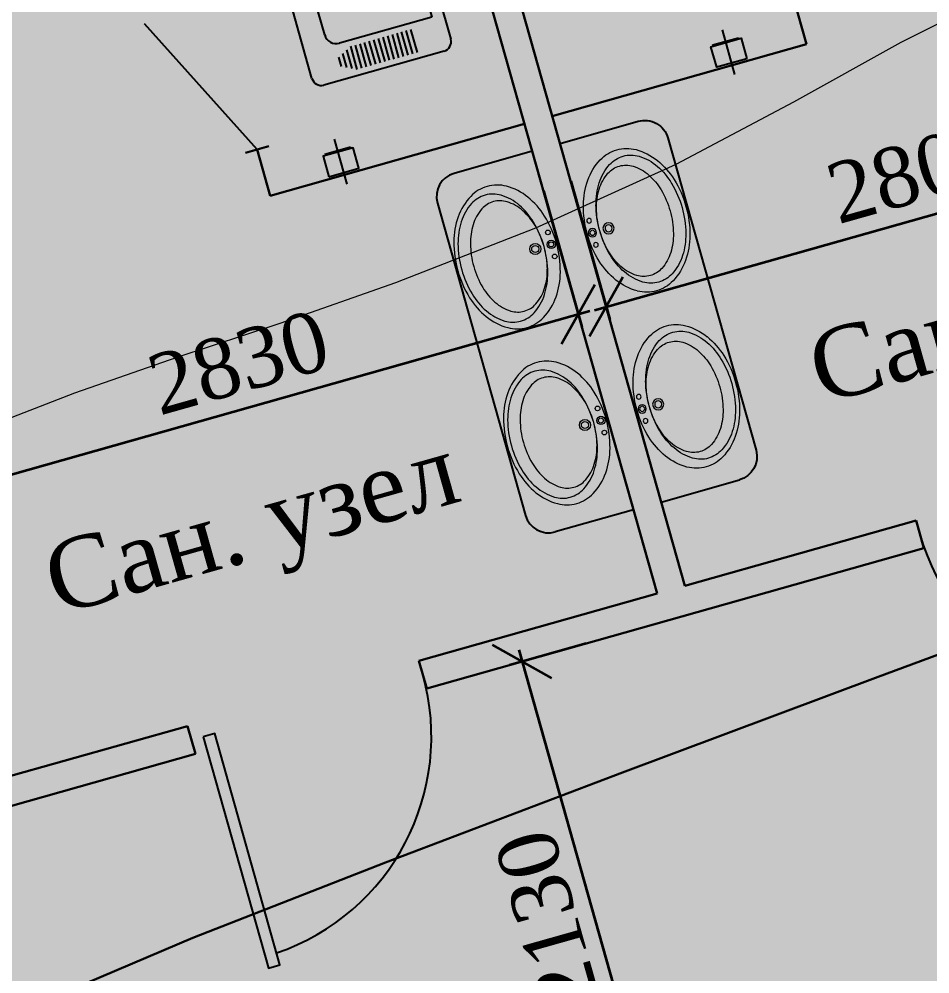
# Model space of a CAD drawing. Header units: millimetres. Extents: x 474337 to 1180020, y 4124662 to 4776603.
# Drawn here: x 808259 to 812050, y 4447868 to 4451839 of the extents above; entities that cross this region are included whole.
import ezdxf

# ---------------------------------------------------------------- set-up
doc = ezdxf.new("R2010")
doc.units = ezdxf.units.MM
doc.header["$PDMODE"] = 32
doc.header["$PDSIZE"] = 0.33
doc.layers.add('(031) Горизонтали', color=42, linetype='Continuous')
doc.layers.add('ШРИФТ', color=7, linetype='Continuous')
doc.layers.add('(032) Горизонтали утолщенные', color=32, linetype='Continuous', lineweight=30)
doc.layers.add('_0', color=7, linetype='Continuous', lineweight=25)
doc.styles.add('GENERATED_STYLE_1', font='times.ttf')
doc.styles.add('J~stule', font='dutch.ttf')
doc.dimstyles.new('J~style', dxfattribs={"dimscale": 100, "dimtxt": 2.5, "dimasz": 2, "dimexe": 0.55, "dimexo": 0.725, "dimtad": 1, "dimdec": 0, "dimdsep": 46, "dimtxsty": 'J~stule', "dimblk": 'OBLIQUE', "dimcen": 2, "dimdle": 0.5, "dimadec": 0, "dimazin": 0, "dimtfac": 1, "dimtdec": 0, "dimtmove": 0, "dimatfit": 3, "dimfxl": 1, "dimarcsym": 0})

# ---------------------------------------------------------------- blocks, each defined once
blk = doc.blocks.new('hdyhd')
for p, q in [((732050.4, 105598.5), (732470.4, 105598.5)), ((732010.4, 105038.5), (732010.4, 105558.5)), ((732160.4, 105548.5), (732360.4, 105548.5)), ((732160.4, 105148.5), (732160.4, 105548.5)), ((732360.4, 105548.5), (732360.4, 105148.5)), ((732510.4, 105558.5), (732510.4, 105038.5)), ((732135.4, 105448.7), (732035.4, 105448.7)), ((732135.4, 105428.7), (732035.4, 105428.7)), ((732385.4, 105448.7), (732485.4, 105448.7)), ((732385.4, 105428.7), (732485.4, 105428.7)), ((732135.4, 105408.7), (732035.4, 105408.7)), ((732135.4, 105388.7), (732035.4, 105388.7)), ((732385.4, 105408.7), (732485.4, 105408.7)), ((732385.4, 105388.7), (732485.4, 105388.7)), ((732135.4, 105368.7), (732035.4, 105368.7)), ((732135.4, 105348.7), (732035.4, 105348.7)), ((732385.4, 105368.7), (732485.4, 105368.7)), ((732385.4, 105348.7), (732485.4, 105348.7)), ((732135.4, 105328.7), (732035.4, 105328.7)), ((732135.4, 105308.7), (732035.4, 105308.7)), ((732385.4, 105328.7), (732485.4, 105328.7)), ((732385.4, 105308.7), (732485.4, 105308.7)), ((732135.4, 105288.7), (732035.4, 105288.7)), ((732135.4, 105268.7), (732035.4, 105268.7)), ((732385.4, 105288.7), (732485.4, 105288.7)), ((732385.4, 105268.7), (732485.4, 105268.7)), ((732135.4, 105248.7), (732035.4, 105248.7)), ((732135.4, 105228.7), (732035.4, 105228.7)), ((732385.4, 105248.7), (732485.4, 105248.7)), ((732385.4, 105228.7), (732485.4, 105228.7)), ((732135.4, 105208.7), (732035.4, 105208.7)), ((732135.4, 105188.7), (732035.4, 105188.7)), ((732385.4, 105208.7), (732485.4, 105208.7)), ((732385.4, 105188.7), (732485.4, 105188.7)), ((732125.4, 105168.7), (732045.4, 105168.7)), ((732115.4, 105148.7), (732055.4, 105148.7)), ((732395.4, 105168.7), (732475.4, 105168.7)), ((732405.4, 105148.7), (732465.4, 105148.7)), ((732105.4, 105128.7), (732065.4, 105128.7)), ((732310.4, 105098.5), (732210.4, 105098.5)), ((732415.4, 105128.7), (732455.4, 105128.7)), ((732470.4, 104998.5), (732050.4, 104998.5))]:
    blk.add_line(p, q)
for centre, radius, start, end in [((732050.4, 105558.5), 40, 90, 180), ((732470.4, 105558.5), 40, 0, 90), ((732264.4, 105575.1), 56.7, 208.0725, 331.9275), ((732264.4, 105508.5), 40, 147.9101, 32.09), ((732210.4, 105148.5), 50, 180, 270), ((732310.4, 105148.5), 50, 270, 0), ((732050.4, 105038.5), 40, 180, 270), ((732470.4, 105038.5), 40, 270, 360)]:
    blk.add_arc(centre, radius, start, end)
blk = doc.blocks.new('hfhfrt')
at = {"lineweight": 13}
blk.add_line((1120341.1, -286193.4), (1120341.1, -284643.4), dxfattribs=at)
at = {"color": 7}
for p, q in [((1120341.1, -284643.4), (1120679.5, -284643.4)), ((1120341.1, -286193.4), (1120679.5, -286193.4))]:
    blk.add_line(p, q, dxfattribs=at)
blk.add_line((1120779.5, -286093.4), (1120779.5, -284743.4))
at = {"lineweight": 13}
for centre, radius in [((1120370.2, -284985.9), 9.72), ((1120370.2, -285037.9), 17.3), ((1120439.6, -285037.9), 23.1), ((1120439.6, -285037.9), 14.7), ((1120370.2, -285037.9), 10.5), ((1120370.2, -285090), 9.72), ((1120370.2, -285746.9), 9.72), ((1120439.6, -285798.9), 23.1), ((1120370.2, -285798.9), 17.3), ((1120370.2, -285798.9), 10.5), ((1120439.6, -285798.9), 14.7), ((1120370.2, -285851.1), 9.72)]:
    blk.add_circle(centre, radius, dxfattribs=at)
at = {"color": 7}
for centre, start, end in [((1120679.5, -284743.4), 0, 90), ((1120679.5, -286093.4), 270, 0)]:
    blk.add_arc(centre, 100, start, end, dxfattribs=at)
at = {"lineweight": 13}
for centre, radius, start, end in [((1120561.2, -284884.8), 151.8, 90, 120.6261), ((1120561.2, -284884.8), 151.8, 59.3739, 90), ((1120604.7, -284958.3), 237.1, 120.6261, 145.0207), ((1120626.1, -284957.9), 205.9, 122.3676, 146.8349), ((1120579.6, -284884.5), 119, 90, 122.3676), ((1120579.6, -284884.5), 119, 57.6324, 90), ((1120517.7, -284958.3), 237.1, 34.9793, 59.3739), ((1120533, -284957.9), 205.9, 33.1651, 57.6324), ((1120673.5, -285006.4), 321.1, 145.0207, 163.8377), ((1120595.8, -284966.6), 177.9, 122.8146, 147.2843), ((1120553.6, -284901.3), 100.1, 90, 122.8146), ((1120553.6, -284901.3), 100.1, 57.1854, 90), ((1120511.5, -284966.6), 177.9, 32.7157, 57.1854), ((1120449, -285006.4), 321.1, 16.1623, 34.9793), ((1120700, -285006.2), 294.2, 146.8349, 164.8534), ((1120459.1, -285006.2), 294.2, 15.1466, 33.1651), ((1120662.8, -285009.6), 257.5, 147.2843, 165.0999), ((1120444.5, -285009.6), 257.5, 14.9001, 32.7157), ((1120782.1, -285037.9), 434.2, 163.8377, 180), ((1120816.9, -285037.9), 415.4, 164.8534, 180), ((1120768.8, -285037.9), 367.3, 165.0999, 180), ((1120338.4, -285037.9), 367.3, 0, 14.9001), ((1120342.2, -285037.9), 415.4, 0, 15.1466), ((1120340.3, -285037.9), 434.2, 0, 16.1623), ((1120782.1, -285037.9), 434.2, 180, 196.1623), ((1120768.8, -285037.9), 367.3, 180, 194.9001), ((1120816.9, -285037.9), 415.4, 180, 195.1466), ((1120338.4, -285037.9), 367.3, 345.0999, 0), ((1120342.2, -285037.9), 415.4, 344.8534, 0), ((1120340.3, -285037.9), 434.2, 343.8377, 0), ((1120662.8, -285066.1), 257.5, 194.9001, 212.7157), ((1120444.5, -285066.1), 257.5, 327.2843, 345.0999), ((1120673.5, -285069.4), 321.1, 196.1623, 214.9793), ((1120700, -285069.5), 294.2, 195.1466, 213.1651), ((1120459.1, -285069.5), 294.2, 326.8349, 344.8534), ((1120449, -285069.4), 321.1, 325.0207, 343.8377), ((1120595.8, -285109.1), 177.9, 212.7157, 237.1854), ((1120511.5, -285109.1), 177.9, 302.8146, 327.2843), ((1120604.7, -285117.5), 237.1, 214.9793, 239.3739), ((1120626.1, -285117.8), 205.9, 213.1651, 237.6324), ((1120553.6, -285174.5), 100.1, 237.1854, 270), ((1120553.6, -285174.5), 100.1, 270, 302.8146), ((1120517.7, -285117.5), 237.1, 300.6261, 325.0207), ((1120533, -285117.8), 205.9, 302.3676, 326.8349), ((1120579.6, -285191.2), 119, 237.6324, 270), ((1120579.6, -285191.2), 119, 270, 302.3676), ((1120561.2, -285190.9), 151.8, 239.3739, 270), ((1120561.2, -285190.9), 151.8, 270, 300.6261), ((1120561.2, -285645.8), 151.8, 90, 120.6261), ((1120561.2, -285645.8), 151.8, 59.3739, 90), ((1120604.7, -285719.3), 237.1, 120.6261, 145.0207), ((1120579.6, -285645.5), 119, 90, 122.3676), ((1120579.6, -285645.5), 119, 57.6324, 90), ((1120517.7, -285719.3), 237.1, 34.9793, 59.3739), ((1120595.8, -285727.6), 177.9, 122.8146, 147.2843), ((1120626.1, -285718.9), 205.9, 122.3676, 146.8349), ((1120553.6, -285662.3), 100.1, 90, 122.8146), ((1120553.6, -285662.3), 100.1, 57.1854, 90), ((1120511.5, -285727.6), 177.9, 32.7157, 57.1854), ((1120533, -285718.9), 205.9, 33.1651, 57.6324), ((1120673.5, -285767.4), 321.1, 145.0207, 163.8377), ((1120700, -285767.2), 294.2, 146.8349, 164.8534), ((1120459.1, -285767.2), 294.2, 15.1466, 33.1651), ((1120449, -285767.4), 321.1, 16.1623, 34.9793), ((1120662.8, -285770.7), 257.5, 147.2843, 165.0999), ((1120444.5, -285770.7), 257.5, 14.9001, 32.7157), ((1120782.1, -285798.9), 434.2, 163.8377, 180), ((1120816.9, -285798.9), 415.4, 164.8534, 180), ((1120342.2, -285798.9), 415.4, 0, 15.1466), ((1120340.3, -285798.9), 434.2, 0, 16.1623), ((1120768.8, -285798.9), 367.3, 165.0999, 180), ((1120338.4, -285798.9), 367.3, 0, 14.9001), ((1120782.1, -285798.9), 434.2, 180, 196.1623), ((1120768.8, -285798.9), 367.3, 180, 194.9001), ((1120816.9, -285798.9), 415.4, 180, 195.1466), ((1120338.4, -285798.9), 367.3, 345.0999, 0), ((1120342.2, -285798.9), 415.4, 344.8534, 0), ((1120340.3, -285798.9), 434.2, 343.8377, 0), ((1120662.8, -285827.1), 257.5, 194.9001, 212.7157), ((1120444.5, -285827.1), 257.5, 327.2843, 345.0999), ((1120673.5, -285830.4), 321.1, 196.1623, 214.9793), ((1120700, -285830.5), 294.2, 195.1466, 213.1651), ((1120459.1, -285830.5), 294.2, 326.8349, 344.8534), ((1120449, -285830.4), 321.1, 325.0207, 343.8377), ((1120595.8, -285870.1), 177.9, 212.7157, 237.1854), ((1120511.5, -285870.1), 177.9, 302.8146, 327.2843), ((1120604.7, -285878.5), 237.1, 214.9793, 239.3739), ((1120626.1, -285878.8), 205.9, 213.1651, 237.6324), ((1120517.7, -285878.5), 237.1, 300.6261, 325.0207), ((1120533, -285878.8), 205.9, 302.3676, 326.8349), ((1120553.6, -285935.5), 100.1, 237.1854, 270), ((1120579.6, -285952.2), 119, 237.6324, 270), ((1120553.6, -285935.5), 100.1, 270, 302.8146), ((1120579.6, -285952.2), 119, 270, 302.3676), ((1120561.2, -285951.9), 151.8, 239.3739, 270), ((1120561.2, -285951.9), 151.8, 270, 300.6261)]:
    blk.add_arc(centre, radius, start, end, dxfattribs=at)
blk = doc.blocks.new('_Oblique')
at = {"color": 0, "linetype": 'ByBlock', "lineweight": -2}
blk.add_line((-0.5, -0.5), (0.5, 0.5), dxfattribs=at)
blk = doc.blocks.new('*D169')
at = {"color": 0, "lineweight": -2, "transparency": 16777216}
for p, q in [((3401216.9, -517513.5), (3401216.9, -511783.5)), ((3401703.1, -511833.5), (3401161.9, -511833.5)), ((3401703.1, -517463.5), (3401161.9, -517463.5))]:
    blk.add_line(p, q, dxfattribs=at)
at = {"layer": 'Defpoints', "color": 0, "lineweight": 30, "transparency": 16777216}
for p in [(3401216.9, -511833.5), (3401775.6, -511833.5), (3401775.6, -517463.5)]:
    blk.add_point(p, dxfattribs=at)
at = {"color": 0, "lineweight": -2, "transparency": 16777216, "xscale": 200, "yscale": 200, "zscale": 200}
for p, rotation in [((3401216.9, -511833.5), 90), ((3401216.9, -517463.5), 270)]:
    blk.add_blockref('_Oblique', p, dxfattribs=dict(at, rotation=rotation))
at = {"color": 0, "transparency": 16777216, "insert": (3401024.2, -514648.5), "char_height": 250, "attachment_point": 5, "rotation": 90, "style": 'J~stule'}
blk.add_mtext('5630', dxfattribs=at)
blk = doc.blocks.new('*D170')
at = {"color": 0, "lineweight": -2, "transparency": 16777216}
for p, q in [((3398855.6, -515723.2), (3398855.6, -516311.3)), ((3396025.6, -515898.5), (3396025.6, -516311.3)), ((3395975.6, -516256.3), (3398905.6, -516256.3))]:
    blk.add_line(p, q, dxfattribs=at)
at = {"layer": 'Defpoints', "color": 0, "lineweight": 30, "transparency": 16777216}
for p in [(3398855.6, -515650.7, -14.6), (3396025.6, -515826), (3398855.6, -516256.3)]:
    blk.add_point(p, dxfattribs=at)
at = {"color": 0, "lineweight": -2, "transparency": 16777216, "xscale": 200, "yscale": 200, "zscale": 200, "rotation": 180}
blk.add_blockref('_Oblique', (3396025.6, -516256.3), dxfattribs=at)
at = {"color": 0, "lineweight": -2, "transparency": 16777216, "xscale": 200, "yscale": 200, "zscale": 200}
blk.add_blockref('_Oblique', (3398855.6, -516256.3), dxfattribs=at)
at = {"color": 0, "transparency": 16777216, "insert": (3397440.6, -516066.1), "char_height": 250, "attachment_point": 5, "style": 'J~stule'}
blk.add_mtext('2830', dxfattribs=at)
blk = doc.blocks.new('*D171')
at = {"color": 0, "lineweight": -2, "transparency": 16777216}
for p, q in [((3398975.6, -515715.6), (3398975.6, -516312.9)), ((3401775.6, -515806), (3401775.6, -516312.9)), ((3398925.6, -516257.9), (3401825.6, -516257.9))]:
    blk.add_line(p, q, dxfattribs=at)
at = {"layer": 'Defpoints', "color": 0, "lineweight": 30, "transparency": 16777216}
for p in [(3398975.6, -515643.1, -14.6), (3401775.6, -515733.5), (3401775.6, -516257.9)]:
    blk.add_point(p, dxfattribs=at)
at = {"color": 0, "lineweight": -2, "transparency": 16777216, "xscale": 200, "yscale": 200, "zscale": 200, "rotation": 180}
blk.add_blockref('_Oblique', (3398975.6, -516257.9), dxfattribs=at)
at = {"color": 0, "lineweight": -2, "transparency": 16777216, "xscale": 200, "yscale": 200, "zscale": 200}
blk.add_blockref('_Oblique', (3401775.6, -516257.9), dxfattribs=at)
at = {"color": 0, "transparency": 16777216, "insert": (3400375.6, -516067.7), "char_height": 250, "attachment_point": 5, "style": 'J~stule'}
blk.add_mtext('2800', dxfattribs=at)
blk = doc.blocks.new('*D172')
at = {"color": 0, "lineweight": -2, "transparency": 16777216}
for p, q in [((3398238.7, -517533.5), (3398238.7, -519763.5)), ((3398515.3, -517583.5), (3398183.7, -517583.5)), ((3398515.3, -519713.5), (3398183.7, -519713.5))]:
    blk.add_line(p, q, dxfattribs=at)
at = {"layer": 'Defpoints', "color": 0, "lineweight": 30, "transparency": 16777216}
for p in [(3398587.8, -517583.5), (3398238.7, -519713.5), (3398587.8, -519713.5)]:
    blk.add_point(p, dxfattribs=at)
at = {"color": 0, "lineweight": -2, "transparency": 16777216, "xscale": 200, "yscale": 200, "zscale": 200}
for p, rotation in [((3398238.7, -517583.5), 90), ((3398238.7, -519713.5), 270)]:
    blk.add_blockref('_Oblique', p, dxfattribs=dict(at, rotation=rotation))
at = {"color": 0, "transparency": 16777216, "insert": (3398047.9, -518648.5), "char_height": 250, "attachment_point": 5, "rotation": 90, "style": 'J~stule'}
blk.add_mtext('2130', dxfattribs=at)
blk = doc.blocks.new('dfgfdgf')
at = {"lineweight": 30}
for p, q in [((3398855.57, -517463.49, -26.38), (3398855.57, -511833.49, 10.18)), ((3398975.57, -517463.49, -26.38), (3398975.57, -511833.49, 10.18)), ((3397705.57, -515233.49, 10.18), (3397805.57, -515233.49, 10.18)), ((3397755.57, -515233.49, 10.18), (3397755.57, -515433.49, 10.18)), ((3400075.57, -515233.49, 10.18), (3400075.57, -515433.49, 10.18)), ((3397755.57, -515433.49, 10.18), (3398855.57, -515433.49, 10.18)), ((3400075.57, -515433.49, 10.18), (3398975.57, -515433.49, 10.18)), ((3396825.54, -517463.49), (3396025.57, -517463.49)), ((3396825.54, -517583.49, 58.88), (3396825.54, -517463.49, 58.88)), ((3398855.57, -517463.49), (3397825.54, -517463.49)), ((3397825.54, -517583.49, 58.88), (3397825.54, -517463.49, 12.06)), ((3399975.54, -517463.49), (3398975.57, -517463.49)), ((3399975.54, -517583.49), (3399975.54, -517463.49)), ((3396825.54, -517583.49), (3396025.57, -517583.49)), ((3399975.54, -517583.49), (3397825.54, -517583.49))]:
    blk.add_line(p, q, dxfattribs=at)
blk.add_line((3397755.57, -515233.49, 10.18), (3397446.1, -514602.51, 10.18))
at = {"elevation": 117.75}
blk.add_lwpolyline([(3396875.54, -517523.49), (3396875.54, -518523.49), (3396925.54, -518523.49), (3396925.54, -517523.49)], close=True, dxfattribs=at)
for centre, start, end in [((3396875.54, -517523.49, 117.75), 273.01696, 0), ((3400925.54, -517523.49, 117.75), 180, 266.98304)]:
    blk.add_arc(centre, 950, start, end)
at = {"layer": '_0'}
for p, q in [((3398076.86, -515474.1, 10.18), (3398076.66, -515280.33, 10.18)), ((3399754.28, -515474.1, 10.18), (3399754.49, -515280.33, 10.18)), ((3398131.71, -515330.27, 10.18), (3398021.71, -515330.39, 10.18)), ((3398021.72, -515335.39, 10.18), (3398021.71, -515330.39, 10.18)), ((3398131.71, -515335.27, 10.18), (3398131.71, -515330.27, 10.18)), ((3399699.43, -515335.27, 10.18), (3399699.44, -515330.27, 10.18)), ((3399699.44, -515330.27, 10.18), (3399809.44, -515330.39, 10.18)), ((3399809.43, -515335.39, 10.18), (3399809.44, -515330.39, 10.18))]:
    blk.add_line(p, q, dxfattribs=at)
at = {"layer": '_0', "elevation": 10.18}
for points in [[(3398011.81, -515424.17), (3398141.81, -515424.03), (3398141.71, -515335.26), (3398011.72, -515335.4)], [(3399819.33, -515424.17), (3399689.33, -515424.03), (3399689.43, -515335.26), (3399819.43, -515335.4)]]:
    blk.add_lwpolyline(points, close=True, dxfattribs=at)
at = {"rotation": 180}
blk.add_blockref('hfhfrt', (4519196.65, -801745.3, 10.18), dxfattribs=at)
at = {"xscale": -1, "rotation": 180}
blk.add_blockref('hfhfrt', (2278634.49, -801745.3, 10.18), dxfattribs=at)
at = {"layer": '_0', "rotation": 269.9991955051014}
blk.add_blockref('hdyhd', (3293067.38, 217460.74, 10.18), dxfattribs=at)
at = {"layer": 'ШРИФТ', "style": 'GENERATED_STYLE_1'}
for p in [(3396428.08, -516872.39), (3399728.53, -516892.57)]:
    blk.add_text('Сан. узел', height=292.5, dxfattribs=at).set_placement(p)
for base, p1, p2, picture, middle in [((3401216.86, -511833.49), (3401775.57, -517463.49), (3401775.57, -511833.49), '*D169', (3401024.16, -514648.49)), ((3398238.74, -519713.49), (3398587.83, -517583.49), (3398587.83, -519713.49), '*D172', (3398047.86, -518648.49))]:
    dim = blk.add_linear_dim(base=base, p1=p1, p2=p2, angle=90, dimstyle='J~style', override={"dimdec": 1, "dimtdec": 1})
    dim.commit()
    dim.dimension.update_dxf_attribs({"geometry": picture, "text_midpoint": middle})
for base, p1, p2, picture, middle in [((3398855.57, -516256.29), (3396025.57, -515825.98), (3398855.57, -515650.67, -14.61), '*D170', (3397440.57, -516066.1)), ((3401775.57, -516257.93), (3398975.57, -515643.1, -14.56), (3401775.57, -515733.47), '*D171', (3400375.57, -516067.74))]:
    dim = blk.add_linear_dim(base=base, p1=p1, p2=p2, dimstyle='J~style', override={"dimdec": 1, "dimtdec": 1})
    dim.commit()
    dim.dimension.update_dxf_attribs({"geometry": picture, "text_midpoint": middle})

msp = doc.modelspace()

# ---------------------------------------------------------------- hatches: boundary and pattern name
at = {"lineweight": 30}
h = msp.add_hatch(color=21, dxfattribs=at)
h.dxf.hatch_style = 1
h.paths.add_polyline_path([(816383.7, 4442296.7), (818308.5, 4442840), (816569.8, 4448999.3), (817484.1, 4449257.4), (816845.6, 4451519.1), (816556.9, 4451437.5), (815796.2, 4454132.2), (815651.9, 4454091.5), (815679.1, 4453995.3), (813273.1, 4453316.1), (812471.7, 4456155.1), (763149.2, 4442231.9), (762429.3, 4444782.3), (757039.9, 4443260.9), (757080.6, 4443116.6), (757176.9, 4443143.7), (757856, 4440737.7), (754343.3, 4439746.1), (754886.6, 4437821.4), (752961.9, 4437278), (754700.6, 4431118.7), (756625.3, 4431662.1), (758146.7, 4426272.7), (756221.9, 4425729.3), (757960.6, 4419570), (759885.4, 4420113.4), (760700.4, 4417226.2), (784683.2, 4423996.3), (785262.1, 4422019.2), (795386.4, 4424877.2), (794846, 4426865.1), (809782.3, 4431081.5), (810217, 4429541.6), (813489.1, 4430465.3), (813054.4, 4432005.1), (818828.8, 4433635.2)])

# ---------------------------------------------------------------- linework, layer by layer
at = {"layer": '(031) Горизонтали', "color": 42, "linetype": 'Continuous', "lineweight": 0, "elevation": 1474990.5}
msp.add_lwpolyline([(808018.1, 4450101), (808491.4, 4450285.4), (808917.7, 4450432.6), (809346.8, 4450574.6), (809827.9, 4450743.3), (810410.7, 4450970.9), (810994.8, 4451236.5), (811483.4, 4451495.3), (811931.4, 4451743.4), (812393.9, 4451976.4), (812925.8, 4452190.5), (813582, 4452381.5), (814248.6, 4452524.6), (814812.3, 4452606.5), (815328.9, 4452640.1), (815854.4, 4452638.4), (816444.7, 4452614.4), (817155.7, 4452581), (817833.2, 4452528.6)], dxfattribs=at)
at = {"layer": '(032) Горизонтали утолщенные', "color": 32, "linetype": 'Continuous', "lineweight": 30, "elevation": 1474490.5}
msp.add_lwpolyline([(808013.3, 4447571.7), (808470.5, 4447800.2), (808982.6, 4448017.4), (809784.5, 4448331.5), (810770.6, 4448705.7), (811835.3, 4449103.1), (812873, 4449487), (813778.2, 4449820.4), (814445.2, 4450066.6), (814768.5, 4450188.8), (815013.9, 4450307.8), (815205.9, 4450410), (815458.4, 4450495.6), (815726, 4450544.6), (815952.7, 4450551.5), (816235.7, 4450539), (816529.3, 4450514), (816973.8, 4450459.5), (817533.8, 4450380.3)], dxfattribs=at)

# ---------------------------------------------------------------- block references
at = {"color": 1, "lineweight": 35, "rotation": 15.76376092732711}
msp.add_blockref('dfgfdgf', (-2600690.1, 4024079.1, 1453697.8), dxfattribs=at)

doc.saveas('drawing.dxf')
